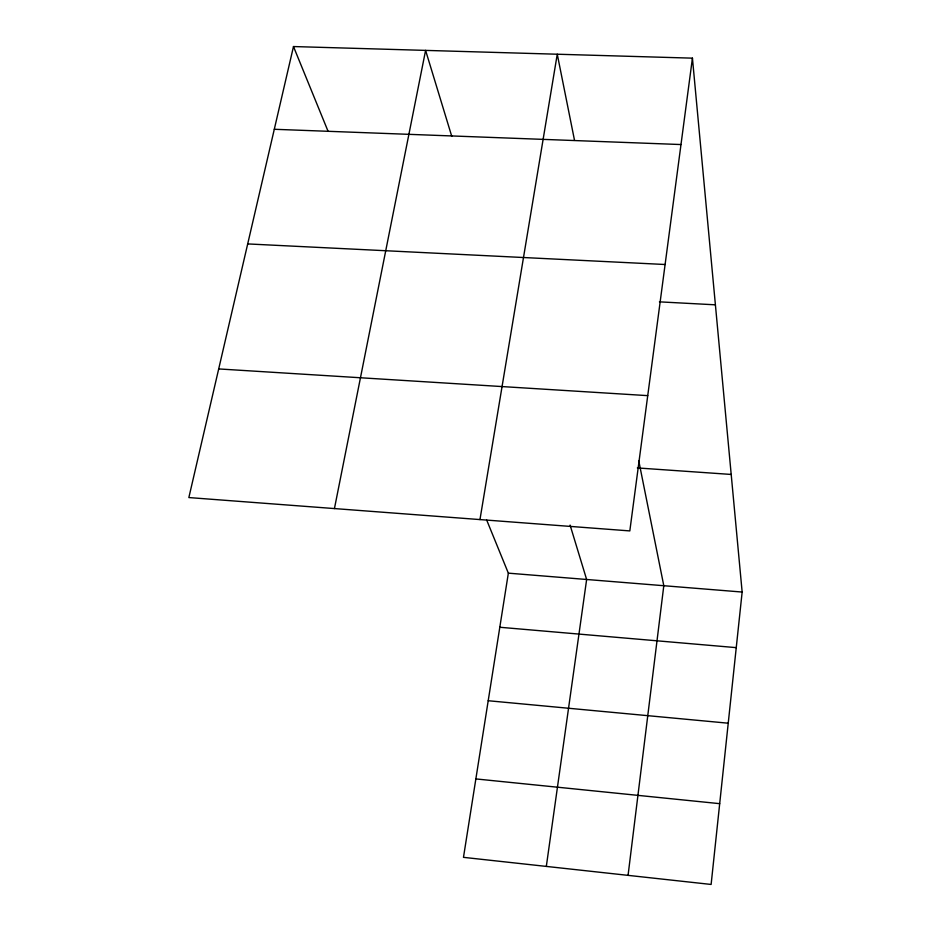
<?xml version="1.0" encoding="UTF-8"?>
<svg xmlns="http://www.w3.org/2000/svg" width="931" height="931" viewBox="0 0 931 931"><rect width="100%" height="100%" fill="white"/><g stroke="black" fill="none" stroke-linecap="round" stroke-linejoin="round"><path stroke-width="1.4" d="M692.431 58.153L629.822 530.914L188.853 497.561L293.486 46.55L692.431 58.153L742.147 592.046L711.121 884.45L463.475 857.346L508.349 573.159L486.692 520.068M628.064 875.361L663.803 585.715L638.806 461.02M546.322 866.412L586.635 579.489L570.086 525.084M479.965 519.579L557.262 54.219L574.532 140.395M334.438 508.57L425.595 50.39L451.756 136.333M274.296 129.281L680.992 144.549M247.693 243.922L665.106 264.509M659.427 301.853L715.404 304.821M218.692 368.932L647.743 395.64M637.351 467.932L731.196 474.449M508.349 573.159L742.147 592.046M499.807 627.261L736.246 647.639M488.205 700.729L728.228 723.201M475.857 778.921L719.698 803.662M293.486 46.55L328.096 131.364"/></g></svg>
